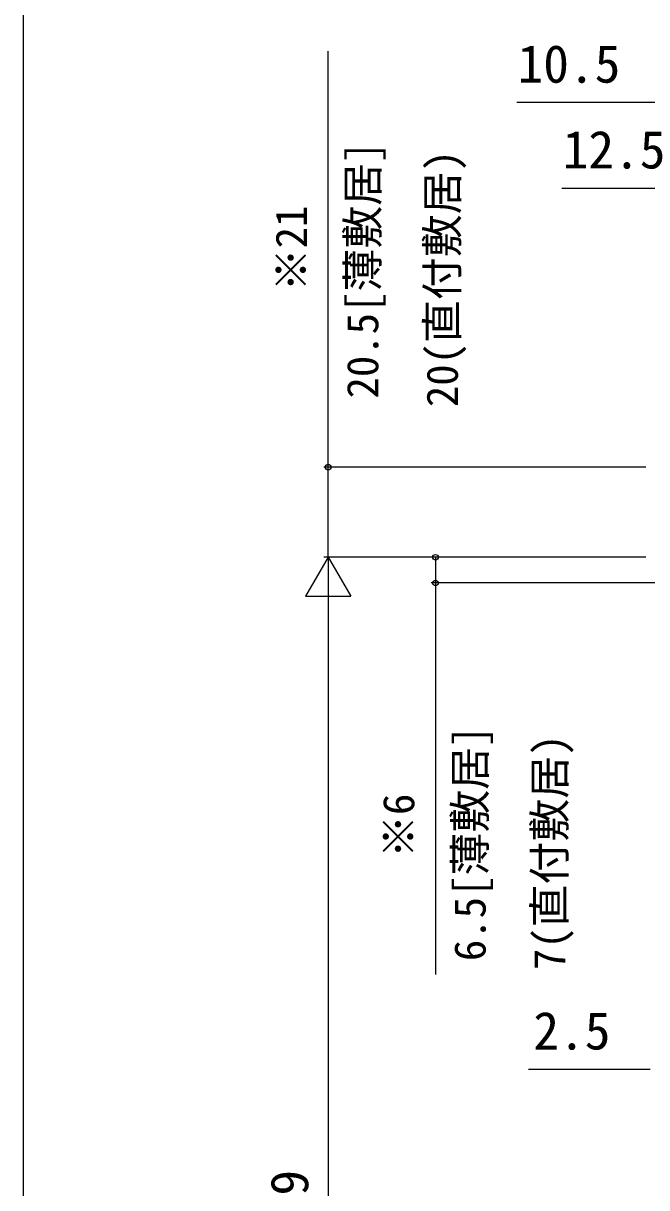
# Model space of a CAD drawing. Units: millimetres, scale not verified. Extents: x -525 to 525, y -783 to 779.
# Drawn here: x -525 to -379.8, y 332.6 to 604.1 of the extents above; entities that cross this region are included whole.
import ezdxf
from ezdxf.enums import TextEntityAlignment as Align

# ---------------------------------------------------------------- set-up
doc = ezdxf.new("R2010")
doc.units = ezdxf.units.MM
doc.header["$LTSCALE"] = 4
doc.layers.add('0-8_YKK_D', color=6, linetype='Continuous')
doc.layers.add('0-9_YKK_ZWAK', color=7, linetype='Continuous')
doc.styles.add('ＭＳ ゴシック', font='')
doc.styles.get('ＭＳ ゴシック').set_extended_font_data('MS Gothic')

msp = doc.modelspace()

# ---------------------------------------------------------------- linework, layer by layer
at = {"layer": '0-8_YKK_D'}
for p, q in [((-379.999, 500.6), (-454.999, 500.6)), ((-453.999, 479.6), (-459.249, 470.507)), ((-379.999, 479.6), (-454.999, 479.6)), ((-379.999, 479.6), (-454.999, 479.6)), ((-453.999, 479.6), (-448.749, 470.507)), ((-453.999, 479.6), (-453.999, 461.414)), ((-379.999, 479.6), (-429.999, 479.6)), ((-301.899, 473.6), (-429.999, 473.6)), ((-459.249, 470.507), (-448.749, 470.507)), ((-453.999, 469.1), (-453.999, 186.104)), ((-378.999, 360.177), (-407.327, 360.177))]:
    msp.add_line(p, q, dxfattribs=at)
for points in [[(-453.999, 479.6), (-453.999, 500.6), (-453.999, 597.611)], [(-365.999, 585.6), (-376.499, 585.6), (-410.049, 585.6)], [(-353.499, 565.6), (-365.999, 565.6), (-399.549, 565.6)], [(-428.999, 479.6), (-428.999, 473.6), (-428.999, 382.29)]]:
    msp.add_lwpolyline(points, dxfattribs=at)
for centre in [(-453.999, 500.6), (-428.999, 479.6), (-428.999, 473.6)]:
    msp.add_circle(centre, 0.637, dxfattribs=at)
at = {"layer": '0-9_YKK_ZWAK'}
msp.add_line((-525, 746.6), (-525, -783.4), dxfattribs=at)

# ---------------------------------------------------------------- texts
at = {"layer": '0-8_YKK_D', "style": 'ＭＳ ゴシック'}
for s, p in [('10.5', (-409.89, 587.6)), ('12.5', (-399.39, 567.6)), ('2.5', (-406.213, 362.177))]:
    msp.add_text(s, height=8.798, dxfattribs=at).set_placement(p, align=Align.BOTTOM_LEFT)
for s, height, p in [('20.5[薄敷居]', 7.331, (-440.124, 516.605)), ('20(直付敷居)', 7.331, (-421.583, 514.588)), ('※21', 7.331, (-456.738, 541.605)), ('6.5[薄敷居]', 7.331, (-415.124, 385.427)), ('7(直付敷居)', 7.331, (-396.583, 383.324)), ('※6', 7.331, (-431.738, 409.489)), ('DH＝H-29', 8.798, (-455.999, 288.841))]:
    msp.add_text(s, height=height, rotation=90, dxfattribs=at).set_placement(p, align=Align.BOTTOM_LEFT)

doc.saveas('drawing.dxf')
